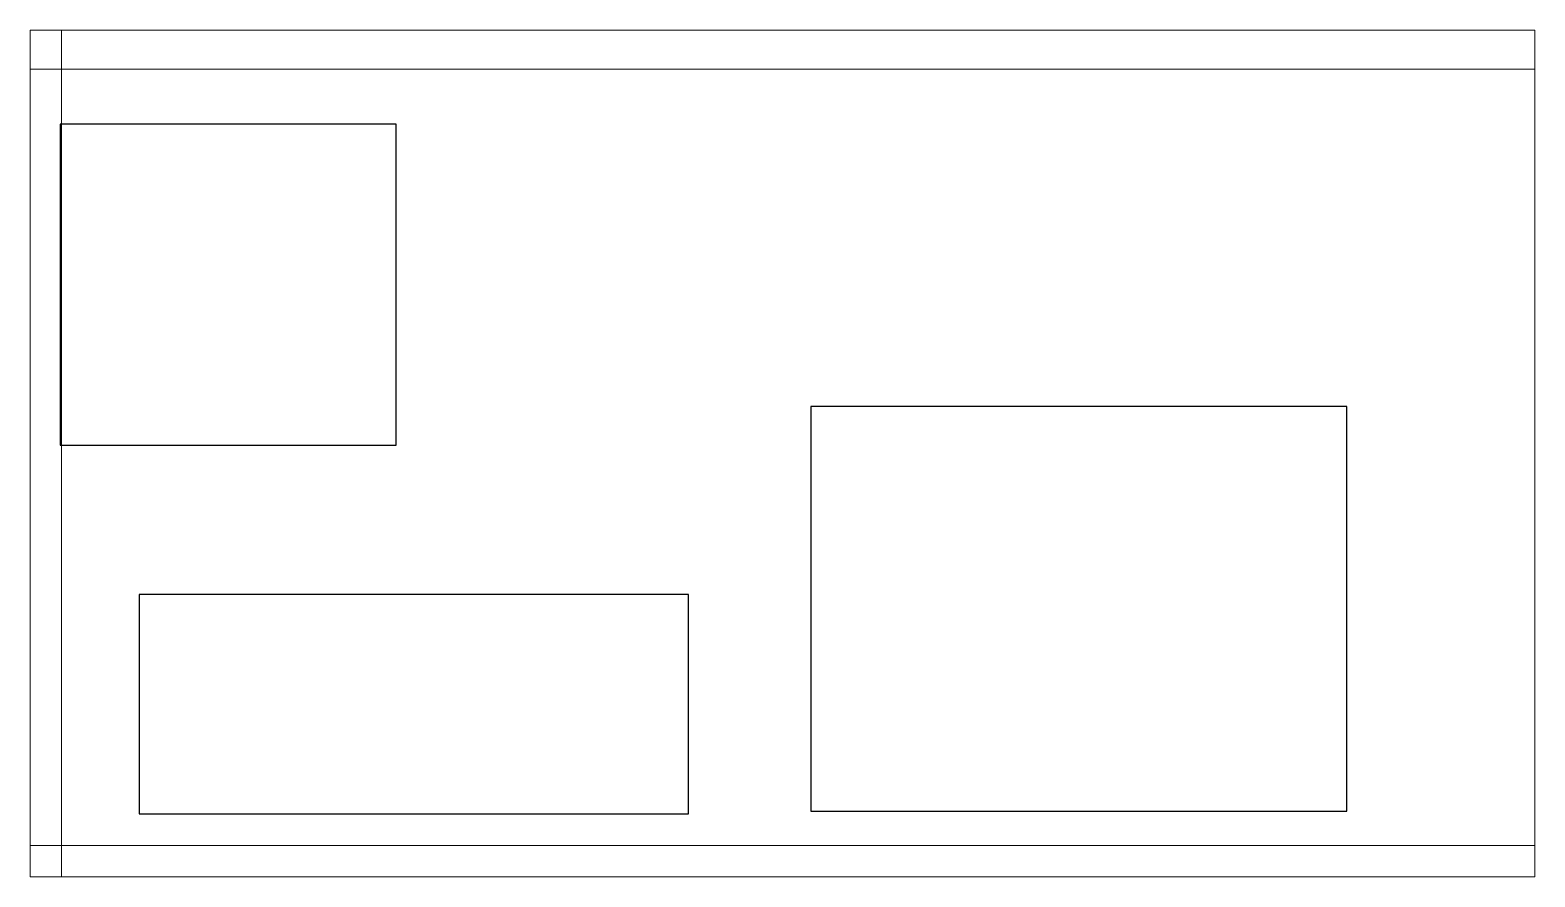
# Model space of a CAD drawing. Header units: millimetres. Extents: x 0 to 3840, y -2160 to 0.
import ezdxf

# ---------------------------------------------------------------- set-up
doc = ezdxf.new("R2010")
doc.units = ezdxf.units.MM
doc.layers.get('0').update_dxf_attribs({"linetype": 'CONTINUOUS', "lineweight": 25})
doc.layers.add('Intestazione', color=3, linetype='CONTINUOUS', lineweight=0)
doc.layers.add('PerimetroLastra', color=7, linetype='CONTINUOUS', lineweight=0)

msp = doc.modelspace()

# ---------------------------------------------------------------- linework, layer by layer
for points in [[(933.8, -1058.4), (933.8, -240), (77, -240), (77, -1058.4)], [(3360, -1992), (3360, -960), (1992, -960), (1992, -1992)], [(1680, -1999.2), (1680, -1440), (278.4, -1440), (278.4, -1999.2)]]:
    msp.add_lwpolyline(points, close=True)
at = {"layer": 'Intestazione'}
for p, q in [((80, 0), (80, -2160)), ((0, -100), (3840, -100)), ((0, -2080), (3840, -2080))]:
    msp.add_line(p, q, dxfattribs=at)
at = {"layer": 'PerimetroLastra'}
msp.add_lwpolyline([(3840, 0), (3840, -2160), (0, -2160), (0, 0)], close=True, dxfattribs=at)

doc.saveas('drawing.dxf')
